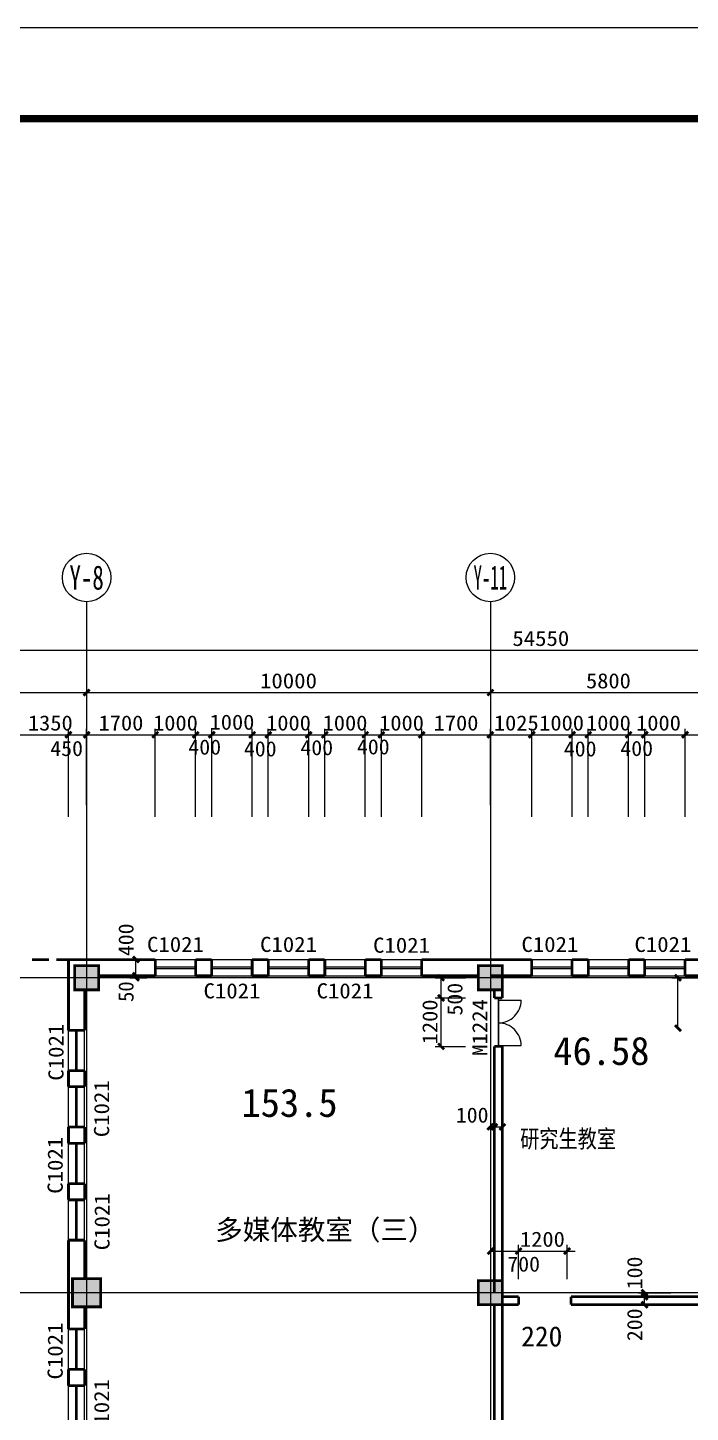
# Model space of a CAD drawing. Extents: x -307567 to 704339, y -10277 to 165507.
# Drawn here: x -52789 to -36375, y 131218 to 165506 of the extents above; entities that cross this region are included whole.
import ezdxf
from ezdxf.enums import TextEntityAlignment as Align

# ---------------------------------------------------------------- set-up
doc = ezdxf.new("R2010")
doc.units = 0
doc.header["$MEASUREMENT"] = 0
doc.layers.add('AXIS', color=7, linetype='CONTINUOUS', lineweight=5)
doc.layers.add('我的', color=255, linetype='CONTINUOUS', lineweight=0)
doc.layers.add('中文', color=4, linetype='CONTINUOUS')
doc.styles.get("Standard").update_dxf_attribs({"font": 'txt', "height": 3})

msp = doc.modelspace()

# ---------------------------------------------------------------- linework, layer by layer
at = {"layer": 'AXIS', "color": 0}
msp.add_lwpolyline([(12140.50649, 165506.4863), (-118119.60116, 165506.4863), (-118119.60116, -10277.04998), (12140.50649, -10277.04998)], close=True, dxfattribs=at)
at = {"layer": 'AXIS', "color": 0, "const_width": 180.29081}
msp.add_lwpolyline([(9886.87141, 163252.85122), (-115865.96608, 163252.85122), (-115865.96608, -8023.4149), (9886.87141, -8023.4149)], close=True, dxfattribs=at)
at = {"layer": '中文', "color": 0}
msp.add_line((-41128.31296, 140297.46708), (-41128.31296, 141422.46708), dxfattribs=at)
at = {"layer": '我的', "color": 0}
for p, q in [((-51328.18541, 151290.47349), (-51328.18541, 147990.48999)), ((-41328.22321, 151290.47349), (-41328.22321, 147990.48999)), ((-73578.06196, 150090.47949), (-19028.35912, 150090.47949)), ((-57328.15541, 149040.48474), (-51328.18541, 149040.48474)), ((-51328.18541, 149040.48474), (-41328.22321, 149040.48474)), ((-41328.22321, 149040.48474), (-35478.25246, 149040.48474)), ((-51778.18316, 145960.86757), (-51778.18316, 148146.08309)), ((-51328.18541, 146255.86732), (-51328.18541, 148146.08309)), ((-51328.18541, 146255.86732), (-51328.18541, 148146.08309)), ((-49628.20612, 145960.86757), (-49628.20612, 148146.08309)), ((-48628.19891, 145960.86757), (-48628.19891, 148146.08309)), ((-48228.18871, 145960.86757), (-48228.18871, 148146.08309)), ((-47228.21812, 145960.86757), (-47228.21812, 148146.08309)), ((-46828.20791, 145960.86757), (-46828.20791, 148146.08309)), ((-45828.20071, 145960.86757), (-45828.20071, 148146.08309)), ((-45428.22712, 145960.86757), (-45428.22712, 148146.08309)), ((-44428.21991, 145960.86757), (-44428.21991, 148146.08309)), ((-44028.20971, 145960.86757), (-44028.20971, 148146.08309)), ((-43028.23912, 145960.86757), (-43028.23912, 148146.08309)), ((-41328.22321, 146255.86732), (-41328.22321, 148146.08309)), ((-40303.24054, 145960.86757), (-40303.24054, 148146.08309)), ((-39303.23333, 145960.86757), (-39303.23333, 148146.08309)), ((-38903.25975, 145960.86757), (-38903.25975, 148146.08309)), ((-37903.25254, 145960.86757), (-37903.25254, 148146.08309)), ((-37503.24233, 145960.86757), (-37503.24233, 148146.08309)), ((-36503.27175, 145960.86757), (-36503.27175, 148146.08309)), ((-53128.17641, 147996.08384), (-51328.18541, 147996.08384)), ((-51328.18541, 147996.08384), (-49628.20612, 147996.08384)), ((-51328.18541, 147990.48999), (-51328.18541, 95170.08149)), ((-49628.20612, 147996.08384), (-48628.19891, 147996.08384)), ((-48628.19891, 147996.08384), (-48228.18871, 147996.08384)), ((-48228.18871, 147996.08384), (-47228.21812, 147996.08384)), ((-47228.21812, 147996.08384), (-46828.20791, 147996.08384)), ((-46828.20791, 147996.08384), (-45828.20071, 147996.08384)), ((-45828.20071, 147996.08384), (-45428.22712, 147996.08384)), ((-45428.22712, 147996.08384), (-44428.21991, 147996.08384)), ((-44428.21991, 147996.08384), (-44028.20971, 147996.08384)), ((-44028.20971, 147996.08384), (-43028.23912, 147996.08384)), ((-43028.23912, 147996.08384), (-41328.22321, 147996.08384)), ((-41328.22321, 147996.08384), (-40303.24054, 147996.08384)), ((-41328.22321, 147990.48999), (-41328.22321, 95170.08149)), ((-40303.24054, 147996.08384), (-39303.23333, 147996.08384)), ((-39303.23333, 147996.08384), (-38903.25975, 147996.08384)), ((-38903.25975, 147996.08384), (-37903.25254, 147996.08384)), ((-37903.25254, 147996.08384), (-37503.24233, 147996.08384)), ((-37503.24233, 147996.08384), (-36503.27175, 147996.08384)), ((-36503.27175, 147996.08384), (-35478.25246, 147996.08384)), ((-50256.87729, 142429.96177), (-49839.36229, 142429.96177)), ((-50106.87804, 142029.96987), (-50106.87804, 142429.96177)), ((-49628.20612, 142429.96177), (-48628.19891, 142429.96177)), ((-48228.18871, 142429.96177), (-47228.21812, 142429.96177)), ((-46828.20791, 142429.96177), (-45828.20071, 142429.96177)), ((-45428.22712, 142429.96177), (-44428.21991, 142429.96177)), ((-44028.20971, 142429.96177), (-43028.23912, 142429.96177)), ((-40303.24054, 142429.96177), (-39303.23333, 142429.96177)), ((-38903.25975, 142429.96177), (-37903.25254, 142429.96177)), ((-37503.24233, 142429.96177), (-36503.27175, 142429.96177)), ((-5920.96616, 141979.96402), (-79811.30716, 141979.95486)), ((-50256.87729, 142029.96987), (-49839.36229, 142029.96987)), ((-50256.87729, 141979.95486), (-49839.36229, 141979.95486)), ((-50106.87804, 141979.95486), (-50106.87804, 142029.96987)), ((-49628.20612, 142248.70657), (-48628.19891, 142248.70657)), ((-49628.20612, 142211.20676), (-48628.19891, 142211.20676)), ((-49628.20612, 142029.96071), (-48628.19891, 142029.96071)), ((-48228.18871, 142248.70657), (-47228.21812, 142248.70657)), ((-48228.18871, 142211.20676), (-47228.21812, 142211.20676)), ((-48228.18871, 142029.96071), (-47228.21812, 142029.96071)), ((-46828.20791, 142248.70657), (-45828.20071, 142248.70657)), ((-46828.20791, 142211.20676), (-45828.20071, 142211.20676)), ((-46828.20791, 142029.96071), (-45828.20071, 142029.96071)), ((-45428.22712, 142248.70657), (-44428.21991, 142248.70657)), ((-45428.22712, 142211.20676), (-44428.21991, 142211.20676)), ((-45428.22712, 142029.96071), (-44428.21991, 142029.96071)), ((-44028.20971, 142248.70657), (-43028.23912, 142248.70657)), ((-44028.20971, 142211.20676), (-43028.23912, 142211.20676)), ((-44028.20971, 142029.96071), (-43028.23912, 142029.96071)), ((-42699.127, 141979.96402), (-41942.53898, 141979.96402)), ((-42549.12775, 141478.89841), (-42549.12775, 141979.96402)), ((-40303.24054, 142248.70657), (-39303.23333, 142248.70657)), ((-40303.24054, 142211.20676), (-39303.23333, 142211.20676)), ((-40303.24054, 142029.96071), (-39303.23333, 142029.96071)), ((-38903.25975, 142248.70657), (-37903.25254, 142248.70657)), ((-38903.25975, 142211.20676), (-37903.25254, 142211.20676)), ((-38903.25975, 142029.96071), (-37903.25254, 142029.96071)), ((-37503.24233, 142248.70657), (-36503.27175, 142248.70657)), ((-37503.24233, 142211.20676), (-36503.27175, 142211.20676)), ((-37503.24233, 142029.96071), (-36503.27175, 142029.96071)), ((-36830.84579, 141979.96402), (-35528.27662, 141979.96402)), ((-36680.84654, 140729.96416), (-36680.84654, 141979.96402)), ((-42699.127, 141478.89841), (-41942.53898, 141478.89841)), ((-42549.12775, 140278.90441), (-42549.12775, 141478.89841)), ((-41128.23641, 141422.46558), (-41128.23641, 141459.9654)), ((-41128.23641, 141422.46558), (-40565.73923, 141422.46558)), ((-51778.18316, 139679.96941), (-51778.18316, 140679.96746)), ((-51596.94628, 139679.96941), (-51596.94628, 140679.96746)), ((-51559.44647, 139679.96941), (-51559.44647, 140679.96746)), ((-51378.17296, 139679.96941), (-51378.17296, 140679.96746)), ((-42699.127, 140278.90441), (-41942.53898, 140278.90441)), ((-41128.23641, 140297.47121), (-41128.23641, 140259.9714)), ((-41128.23641, 140297.47121), (-40565.73923, 140297.47121)), ((-51778.18316, 138279.97946), (-51778.18316, 139279.97752)), ((-51596.94628, 138279.97946), (-51596.94628, 139279.97752)), ((-51559.44647, 138279.97946), (-51559.44647, 139279.97752)), ((-51378.17296, 138279.97946), (-51378.17296, 139279.97752)), ((-41328.22321, 138435.96623), (-41328.22321, 137438.9711)), ((-41328.22321, 138285.96698), (-41228.24812, 138285.96698)), ((-41228.24812, 138435.96623), (-41228.24812, 137438.9711)), ((-41228.24812, 138285.96698), (-41028.22471, 138285.96698)), ((-41028.22471, 138435.96623), (-41028.22471, 137438.9711)), ((-51778.18316, 136879.98952), (-51778.18316, 137879.97841)), ((-51596.94628, 136879.98952), (-51596.94628, 137879.97841)), ((-51559.44647, 136879.98952), (-51559.44647, 137879.97841)), ((-51378.17296, 136879.98952), (-51378.17296, 137879.97841)), ((-51778.18316, 135479.99041), (-51778.18316, 136479.98846)), ((-51596.94628, 135479.99041), (-51596.94628, 136479.98846)), ((-51559.44647, 135479.99041), (-51559.44647, 136479.98846)), ((-51378.17296, 135479.99041), (-51378.17296, 136479.98846)), ((-41328.22321, 135211.37603), (-39528.23221, 135211.37603)), ((-40628.25112, 134515.92663), (-40628.25112, 135361.37528)), ((-39528.23221, 135211.37603), (-39228.23371, 135211.37603)), ((-39428.25712, 134515.92663), (-39428.25712, 135361.37528)), ((-5920.96616, 134180.00302), (-79811.30716, 134179.99386)), ((-41968.21024, 134180.00302), (-42699.127, 134180.00302)), ((-37657.41637, 134180.00302), (-36856.66353, 134180.00302)), ((-37657.41637, 134080.00046), (-36856.66353, 134080.00046)), ((-37507.41712, 134080.00046), (-37507.41712, 134180.00302)), ((-37507.41712, 133880.00452), (-37507.41712, 134080.00046)), ((-37657.41637, 133880.00452), (-36856.66353, 133880.00452)), ((-51778.18316, 132280.00946), (-51778.18316, 133280.00752)), ((-51596.94628, 132280.00946), (-51596.94628, 133280.00752)), ((-51559.44647, 132280.00946), (-51559.44647, 133280.00752)), ((-51378.17296, 132280.00946), (-51378.17296, 133280.00752)), ((-51778.18316, 130880.01952), (-51778.18316, 131880.00841)), ((-51596.94628, 130880.01952), (-51596.94628, 131880.00841)), ((-51559.44647, 130880.01952), (-51559.44647, 131880.00841)), ((-51378.17296, 130880.01952), (-51378.17296, 131880.00841))]:
    msp.add_line(p, q, dxfattribs=at)
at = {"layer": '我的', "color": 0, "const_width": 67.49966}
for points in [[(-51403.18504, 148965.48512), (-51253.18579, 149115.48437)], [(-41403.22283, 148965.48512), (-41253.22358, 149115.48437)], [(-51853.18279, 147921.08421), (-51703.18354, 148071.08346)], [(-51403.18504, 147921.08421), (-51253.18579, 148071.08346)], [(-51403.18504, 147921.08421), (-51253.18579, 148071.08346)], [(-49703.20575, 147921.08421), (-49553.2065, 148071.08346)], [(-48703.19854, 147921.08421), (-48553.19929, 148071.08346)], [(-48303.18833, 147921.08421), (-48153.18908, 148071.08346)], [(-47303.21775, 147921.08421), (-47153.2185, 148071.08346)], [(-46903.20754, 147921.08421), (-46753.20829, 148071.08346)], [(-45903.20033, 147921.08421), (-45753.20108, 148071.08346)], [(-45503.22675, 147921.08421), (-45353.2275, 148071.08346)], [(-44503.21954, 147921.08421), (-44353.22029, 148071.08346)], [(-44103.20933, 147921.08421), (-43953.21008, 148071.08346)], [(-43103.23875, 147921.08421), (-42953.2395, 148071.08346)], [(-41403.22283, 147921.08421), (-41253.22358, 148071.08346)], [(-40378.24016, 147921.08421), (-40228.24091, 148071.08346)], [(-39378.23296, 147921.08421), (-39228.23371, 148071.08346)], [(-38978.25937, 147921.08421), (-38828.26012, 148071.08346)], [(-37978.25216, 147921.08421), (-37828.25291, 148071.08346)], [(-37578.24196, 147921.08421), (-37428.24271, 148071.08346)], [(-36578.27137, 147921.08421), (-36428.27212, 148071.08346)], [(-52678.14204, 142429.95261), (-52264.17927, 142429.95261)], [(-52078.14504, 142429.95261), (-51664.18227, 142429.95261)], [(-51778.18316, 142429.97092), (-49628.20612, 142429.96177)], [(-51778.18316, 142429.96177), (-51778.18316, 140679.96746)], [(-51628.18391, 142279.96252), (-51628.18391, 141679.96552), (-51028.18691, 141679.96552), (-51028.18691, 142279.96252), (-51628.18391, 142279.96252), (-51628.18391, 141679.96552)], [(-50181.87767, 142504.96139), (-50031.87842, 142354.96214)], [(-49628.20612, 142029.96071), (-49628.20612, 142429.96177)], [(-48628.19891, 142429.96177), (-48228.18871, 142429.96177)], [(-48628.19891, 142029.96071), (-48628.19891, 142429.96177)], [(-48228.18871, 142029.96071), (-48228.18871, 142429.96177)], [(-47228.21812, 142429.96177), (-46828.20791, 142429.96177)], [(-47228.21812, 142029.96071), (-47228.21812, 142429.96177)], [(-46828.20791, 142029.96071), (-46828.20791, 142429.96177)], [(-45828.20071, 142429.96177), (-45428.22712, 142429.96177)], [(-45828.20071, 142029.96071), (-45828.20071, 142429.96177)], [(-45428.22712, 142029.96071), (-45428.22712, 142429.96177)], [(-44428.21991, 142429.96177), (-44028.20971, 142429.96177)], [(-44428.21991, 142029.96071), (-44428.21991, 142429.96177)], [(-44028.20971, 142029.96071), (-44028.20971, 142429.96177)], [(-41328.22321, 142429.96177), (-43028.23912, 142429.96177)], [(-43028.23912, 142029.96071), (-43028.23912, 142429.96177)], [(-41628.22171, 142279.96252), (-41628.22171, 141679.96552), (-41028.22471, 141679.96552), (-41028.22471, 142279.96252), (-41628.22171, 142279.96252), (-41628.22171, 141679.96552)], [(-41328.22321, 142429.96177), (-40303.24054, 142429.96177)], [(-40303.24054, 142029.96071), (-40303.24054, 142429.96177)], [(-39303.23333, 142429.96177), (-38903.25975, 142429.96177)], [(-39303.23333, 142029.96071), (-39303.23333, 142429.96177)], [(-38903.25975, 142029.96071), (-38903.25975, 142429.96177)], [(-37903.25254, 142429.96177), (-37503.24233, 142429.96177)], [(-37903.25254, 142029.96071), (-37903.25254, 142429.96177)], [(-37503.24233, 142029.96071), (-37503.24233, 142429.96177)], [(-35028.25471, 142429.96177), (-36503.27175, 142429.96177)], [(-36503.27175, 142029.96071), (-36503.27175, 142429.96177)], [(-51028.18691, 142029.96987), (-49628.20612, 142029.96071)], [(-50181.87767, 142104.9695), (-50031.87842, 141954.97025)], [(-50181.87767, 142054.95449), (-50031.87842, 141904.95524)], [(-48628.19891, 142029.96071), (-48228.18871, 142029.96071)], [(-47228.21812, 142029.96071), (-46828.20791, 142029.96071)], [(-45828.20071, 142029.96071), (-45428.22712, 142029.96071)], [(-44428.21991, 142029.96071), (-44028.20971, 142029.96071)], [(-41628.22171, 142029.96987), (-43028.23912, 142029.96071)], [(-42624.12737, 142054.96364), (-42474.12812, 141904.96439)], [(-41328.22321, 142029.96071), (-40303.24054, 142029.96071)], [(-41028.22471, 141478.89841), (-41028.22471, 142029.96071)], [(-39303.23333, 142029.96071), (-38903.25975, 142029.96071)], [(-37903.25254, 142029.96071), (-37503.24233, 142029.96071)], [(-36755.84617, 142054.96364), (-36605.84692, 141904.96439)], [(-35778.25096, 142029.96071), (-36503.27175, 142029.96071)], [(-51378.17296, 141679.96552), (-51378.17296, 140679.96746)], [(-41228.24812, 141478.89841), (-41228.24812, 141679.96552)], [(-42624.12737, 141553.89803), (-42474.12812, 141403.89878)], [(-41228.24812, 141478.89841), (-41028.22471, 141478.89841)], [(-41228.24812, 141443.89797), (-41228.24812, 141443.89797)], [(-51378.17296, 140679.96746), (-51778.18316, 140679.96746)], [(-36755.84617, 140804.96379), (-36605.84692, 140654.96454)], [(-42624.12737, 140353.90403), (-42474.12812, 140203.90478)], [(-41228.24812, 140278.90441), (-41028.22471, 140278.90441)], [(-41228.24812, 138079.98352), (-41228.24812, 140278.90441)], [(-41028.22471, 134030.00377), (-41028.22471, 140278.90441)], [(-51778.18316, 139279.97752), (-51778.18316, 139679.96941)], [(-51378.17296, 139679.96941), (-51778.18316, 139679.96941)], [(-51378.17296, 139279.97752), (-51378.17296, 139679.96941)], [(-51378.17296, 139279.97752), (-51778.18316, 139279.97752)], [(-51778.18316, 137879.97841), (-51778.18316, 138279.97946)], [(-51378.17296, 138279.97946), (-51778.18316, 138279.97946)], [(-51378.17296, 137879.97841), (-51378.17296, 138279.97946)], [(-41403.22283, 138210.96736), (-41253.22358, 138360.96661)], [(-41303.24775, 138210.96736), (-41153.2485, 138360.96661)], [(-41103.22433, 138210.96736), (-40953.22508, 138360.96661)], [(-51378.17296, 137879.97841), (-51778.18316, 137879.97841)], [(-41228.24812, 138079.98352), (-41228.24812, 134180.00302)], [(-41028.22471, 137979.98096), (-41028.22471, 134180.00302)], [(-51778.18316, 136479.98846), (-51778.18316, 136879.98952)], [(-51378.17296, 136879.98952), (-51778.18316, 136879.98952)], [(-51378.17296, 136479.98846), (-51378.17296, 136879.98952)], [(-51378.17296, 136479.98846), (-51778.18316, 136479.98846)], [(-51778.18316, 134180.00302), (-51778.18316, 135479.99041)], [(-51378.17296, 135479.99041), (-51778.18316, 135479.99041)], [(-51378.17296, 134529.99821), (-51378.17296, 135479.99041)], [(-41393.22532, 135136.37641), (-41243.22607, 135286.37566)], [(-40703.25075, 135136.37641), (-40553.2515, 135286.37566)], [(-39503.25675, 135136.37641), (-39353.2575, 135286.37566)], [(-51678.17146, 134529.99821), (-51678.17146, 133829.99866), (-50978.19937, 133829.99866), (-50978.19937, 134529.99821), (-51678.17146, 134529.99821), (-51678.17146, 133829.99866)], [(-41628.22171, 134480.00152), (-41628.22171, 133880.00452), (-41028.22471, 133880.00452), (-41028.22471, 134480.00152), (-41628.22171, 134480.00152), (-41628.22171, 133880.00452)], [(-51778.18316, 134180.00302), (-51778.18316, 133280.00752)], [(-41028.22471, 134080.00046), (-40628.25112, 134080.00046)], [(-40628.25112, 133880.00452), (-40628.25112, 134080.00046)], [(-39328.24541, 134080.00046), (-35428.26491, 134080.00046)], [(-39328.24541, 133880.00452), (-39328.24541, 134080.00046)], [(-39191.24659, 134080.00046), (-39291.25829, 134080.00046)], [(-37582.41674, 134255.00264), (-37432.41749, 134105.00339)], [(-37582.41674, 134155.00009), (-37432.41749, 134005.00084)], [(-51378.17296, 133829.99866), (-51378.17296, 133280.00752)], [(-41228.24812, 130880.01952), (-41228.24812, 133880.00452)], [(-41028.22471, 133880.00452), (-41028.22471, 133930.00121)], [(-41028.22471, 130880.01952), (-41028.22471, 133880.00452)], [(-41028.22471, 133880.00452), (-40628.25112, 133880.00452)], [(-39328.24541, 133880.00452), (-35228.27812, 133880.00452)], [(-39228.23371, 133880.00452), (-39328.24541, 133880.00452)], [(-37582.41674, 133955.00414), (-37432.41749, 133805.00489)], [(-51378.17296, 133280.00752), (-51778.18316, 133280.00752)], [(-51778.18316, 131880.00841), (-51778.18316, 132280.00946)], [(-51378.17296, 132280.00946), (-51778.18316, 132280.00946)], [(-51378.17296, 131880.00841), (-51378.17296, 132280.00946)], [(-51378.17296, 131880.00841), (-51778.18316, 131880.00841)]]:
    msp.add_lwpolyline(points, dxfattribs=at)
at = {"layer": '我的', "color": 0}
for centre in [(-51328.18541, 151890.47049), (-41328.22321, 151890.47049)]:
    msp.add_circle(centre, 599.997, dxfattribs=at)
for centre, start, end in [((-41128.23641, 141422.46558), 269.999997496, 0), ((-41128.23641, 140297.47121), 0, 90.000002504)]:
    msp.add_arc(centre, 562.49719, start, end, dxfattribs=at)
for points in [[(-51628.18391, 142279.96252), (-51028.18691, 142279.96252), (-51628.18391, 141679.96552), (-51028.18691, 141679.96552)], [(-41628.22171, 142279.96252), (-41028.22471, 142279.96252), (-41628.22171, 141679.96552), (-41028.22471, 141679.96552)], [(-51678.17146, 134529.99821), (-50978.19937, 134529.99821), (-51678.17146, 133829.99866), (-50978.19937, 133829.99866)], [(-41628.22171, 134480.00152), (-41028.22471, 134480.00152), (-41628.22171, 133880.00452), (-41028.22471, 133880.00452)]]:
    msp.add_solid(points, dxfattribs=at)

# ---------------------------------------------------------------- texts
at = {"layer": '中文', "attachment_point": 1}
for s, insert, char_height, width in [('46.58', (-39767.16835, 140519.268), 700, 3138.7000958), ('153.5', (-47493.2028, 139233.00589), 700, 3541.097846), ('{\\Ftxt,stf:宋体|c134;\\C0;研究生教室}', (-40589.16521, 138223.89237), 500, 5665.5115268), ('{\\fFangSong_GB2312|b0|i0|c134|p49;\\C0;多媒体教室（三）}', (-48143.79629, 135987.32362), 500, 5665.5115268), ('{\\fFangSong_GB2312|b1|i0|c134|p49;\\C1;220}', (-40564.98172, 133347.65165), 500, 6011.5625187)]:
    msp.add_mtext(s, dxfattribs=dict(at, insert=insert, char_height=char_height, width=width))
at = {"layer": '我的', "color": 0}
for s, height, width, p, p2 in [('Y-8', 599.997, 0.531555, (-51753.42743, 151590.47199), (-50902.9434, 151590.47199)), ('Y-11', 599.997, 0.462504, (-41744.4931, 151590.47199), (-40911.98994, 151590.47199)), ('54550', 374.998125, 0.835547, (-40783.23082, 150195.47165), (-39373.25251, 150195.47165)), ('10000', 374.998125, 1.025471, (-47033.21177, 149145.4769), (-45623.19685, 149145.4769)), ('5800', 374.998125, 0.887988, (-38958.22773, 149145.4769), (-37848.24793, 149145.4769)), ('1350', 374.998125, 0.934725, (-52783.17082, 148101.08514), (-51673.19101, 148101.08514)), ('1700', 374.998125, 0.986654, (-51033.16736, 148101.08514), (-49923.18756, 148101.08514)), ('1000', 374.998125, 1.044692, (-49683.17411, 148101.08514), (-48573.19431, 148101.08514)), ('1000', 374.998125, 1.044692, (-48283.19332, 148121.08932), (-47173.21351, 148121.08932)), ('1000', 374.998125, 1.044727, (-46883.21252, 148101.08514), (-45773.1961, 148101.08514)), ('1000', 374.998125, 1.044692, (-45483.19511, 148101.08514), (-44373.21531, 148101.08514)), ('1000', 374.998125, 1.044692, (-44083.21432, 148101.08514), (-42973.23451, 148101.08514)), ('1700', 374.998125, 0.986654, (-42733.22107, 148101.08514), (-41623.24126, 148101.08514)), ('1025', 374.998125, 0.934755, (-41240.73585, 148101.08514), (-40130.71943, 148101.08514)), ('1000', 374.998125, 1.044692, (-40118.2317, 148101.08514), (-39008.2519, 148101.08514)), ('1000', 374.998125, 1.044692, (-38958.22773, 148101.08514), (-37848.24793, 148101.08514)), ('1000', 374.998125, 1.044692, (-37718.2437, 148101.08514), (-36608.2639, 148101.08514)), ('450', 374.998125, 0.863984, (-52229.16968, 147469.98784), (-51419.18838, 147469.98784)), ('400', 374.998125, 0.925698, (-48808.19069, 147504.39318), (-47998.20939, 147504.39318)), ('400', 374.998125, 0.925698, (-47433.18536, 147461.08895), (-46623.20406, 147461.08895)), ('400', 374.998125, 0.925698, (-46033.20457, 147491.09064), (-45223.22326, 147491.09064)), ('400', 374.998125, 0.925739, (-44633.22377, 147511.08565), (-43823.20585, 147511.08565)), ('400', 374.998125, 0.925698, (-39508.23719, 147461.08895), (-38698.25589, 147461.08895)), ('400', 374.998125, 0.925739, (-38108.2564, 147471.08646), (-37298.23847, 147471.08646)), ('C1021', 374.998125, 0.980859, (-49833.17336, 142617.46083), (-48423.19506, 142617.46083)), ('C1021', 374.998125, 0.980885, (-47033.21177, 142617.46083), (-45623.19685, 142617.46083)), ('C1021', 374.998125, 0.980859, (-40558.23194, 142617.46083), (-39148.25364, 142617.46083)), ('C1021', 374.998125, 0.980859, (-37758.23373, 142617.46083), (-36348.25543, 142617.46083)), ('C1021', 374.998125, 0.980859, (-44233.21357, 142597.45666), (-42823.23526, 142597.45666)), ('C1021', 374.998125, 0.980859, (-48433.19257, 141467.46353), (-47023.21426, 141467.46353)), ('C1021', 374.998125, 0.980859, (-45633.19436, 141467.46353), (-44223.21606, 141467.46353)), ('100', 374.998125, 1.07998, (-42183.21161, 138390.95913), (-41373.23031, 138390.95913)), ('1200', 374.998125, 0.986686, (-40593.24153, 135316.37734), (-39483.22511, 135316.37734)), ('700', 374.998125, 0.925739, (-40908.03488, 134701.38408), (-40098.01696, 134701.38408))]:
    msp.add_text(s, height=height, dxfattribs=dict(at, width=width)).set_placement(p, p2, align=Align.FIT)
for s, width, p, p2 in [('400', 0.925708, (-50166.8631, 142513.96098), (-50166.8631, 143323.95144)), ('50', 0.906657, (-50166.8631, 141379.95786), (-50166.8631, 141889.94982)), ('500', 0.925718, (-42019.11331, 141042.05672), (-42019.11331, 141852.05633)), ('1200', 0.986662, (-42639.10532, 140330.86948), (-42639.10532, 141440.85844)), ('M1224', 0.867695, (-41402.78338, 140041.99458), (-41402.78338, 141451.99119)), ('C1021', 0.980866, (-51900.68011, 139429.97677), (-51900.68011, 140839.96422)), ('C1021', 0.980872, (-50770.66867, 138029.97766), (-50770.66867, 139439.97428)), ('C1021', 0.980872, (-51920.67513, 136629.98771), (-51920.67513, 138039.98433)), ('C1021', 0.980866, (-50760.67116, 135229.99777), (-50760.67116, 136639.98522)), ('100', 1.079993, (-37567.40217, 134264.00223), (-37567.40217, 135073.99269)), ('200', 0.925708, (-37567.40217, 132980.00902), (-37567.40217, 133789.99947)), ('C1021', 0.980872, (-51920.67513, 132030.00766), (-51920.67513, 133440.00427)), ('C1021', 0.980872, (-50770.66867, 130630.01771), (-50770.66867, 132040.01433))]:
    msp.add_text(s, height=374.998125, rotation=90, dxfattribs=dict(at, width=width)).set_placement(p, p2, align=Align.FIT)

doc.saveas('drawing.dxf')
